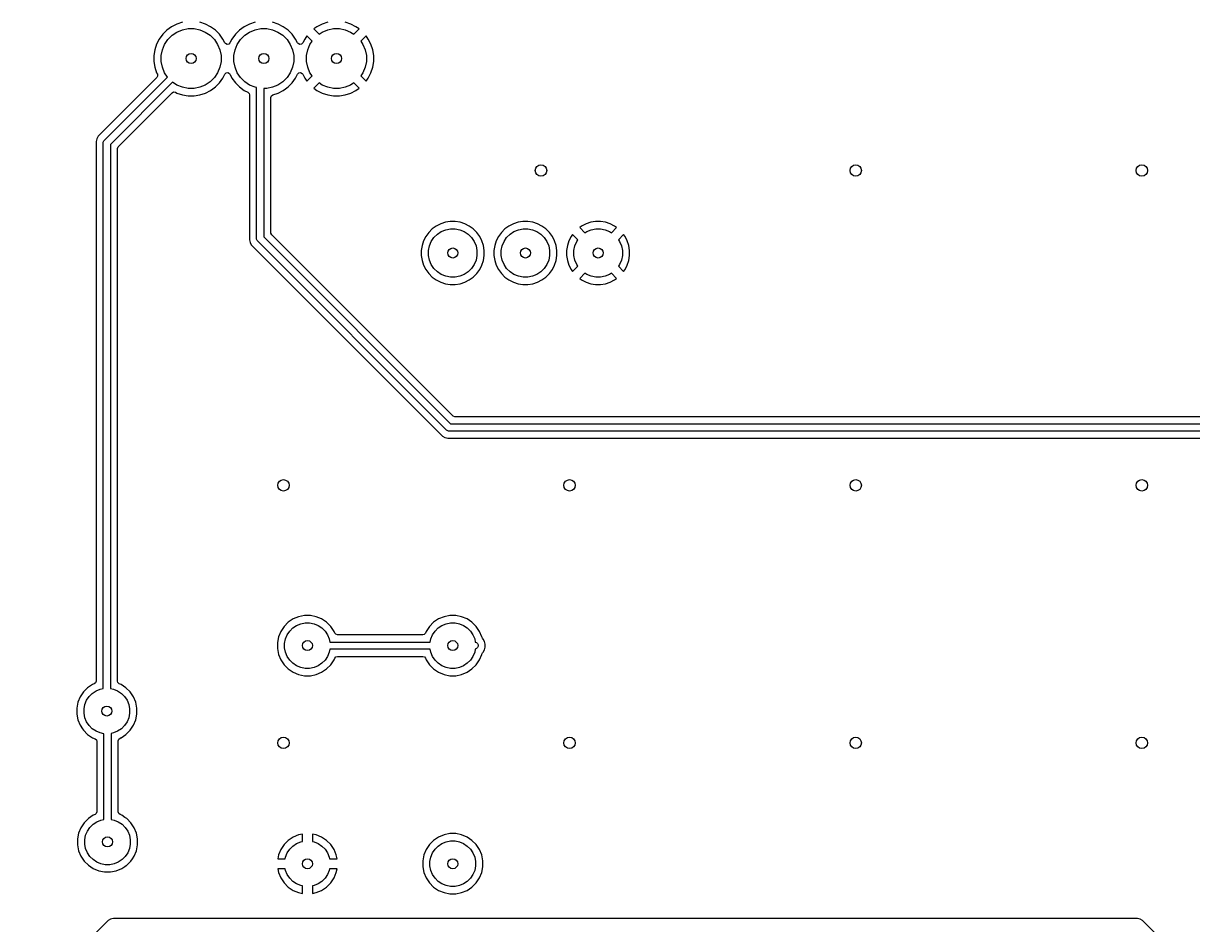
# Model space of a CAD drawing. Extents: x 0 to 130, y -140 to 0.
# Drawn here: x 58.41 to 99.27, y -76.35 to -44.86 of the extents above; entities that cross this region are included whole.
import ezdxf

# ---------------------------------------------------------------- set-up
doc = ezdxf.new("R2010")
doc.units = 0
doc.layers.add('BLACK', color=7, linetype='CONTINUOUS')

msp = doc.modelspace()

# ---------------------------------------------------------------- linework, layer by layer
at = {"layer": 'BLACK', "linetype": 'CONTINUOUS'}
for p, q in [((63.77478, -44.88478), (63.59239, -44.977712)), ((63.96947, -44.821521), (63.77478, -44.88478)), ((64.773219, -44.88478), (64.578529, -44.821521)), ((64.955609, -44.977712), (64.773219, -44.88478)), ((66.31478, -44.88478), (66.13239, -44.977712)), ((66.50947, -44.821521), (66.31478, -44.88478)), ((67.313219, -44.88478), (67.118529, -44.821521)), ((67.495609, -44.977712), (67.313219, -44.88478)), ((68.854972, -44.885243), (68.672652, -44.978139)), ((69.049587, -44.822008), (68.854972, -44.885243)), ((69.853027, -44.885243), (69.658412, -44.822008)), ((70.035346, -44.978138), (69.853027, -44.885243)), ((63.282029, -45.242786), (63.161714, -45.408386)), ((63.426786, -45.098029), (63.282029, -45.242786)), ((63.592386, -44.977714), (63.426786, -45.098029)), ((63.462339, -45.423887), (63.607887, -45.278339)), ((63.59239, -44.977712), (63.592386, -44.977714)), ((63.607887, -45.278339), (63.779033, -45.163983)), ((63.779033, -45.163983), (63.969201, -45.085213)), ((63.969201, -45.085213), (64.171082, -45.045056)), ((64.171082, -45.045056), (64.376918, -45.045056)), ((64.376918, -45.045056), (64.578799, -45.085213)), ((64.578799, -45.085213), (64.768967, -45.163983)), ((64.768967, -45.163983), (64.940113, -45.278339)), ((64.940113, -45.278339), (65.085661, -45.423887)), ((64.955613, -44.977714), (64.955609, -44.977712)), ((65.121213, -45.098029), (64.955613, -44.977714)), ((65.121215, -45.098031), (65.121213, -45.098029)), ((65.121219, -45.098034), (65.121215, -45.098031)), ((65.265966, -45.242781), (65.121219, -45.098034)), ((65.265968, -45.242784), (65.265966, -45.242781)), ((65.26597, -45.242786), (65.265968, -45.242784)), ((65.386285, -45.408386), (65.26597, -45.242786)), ((65.822029, -45.242786), (65.701714, -45.408386)), ((65.966786, -45.098029), (65.822029, -45.242786)), ((66.132386, -44.977714), (65.966786, -45.098029)), ((66.002339, -45.423887), (66.147887, -45.278339)), ((66.13239, -44.977712), (66.132386, -44.977714)), ((66.147887, -45.278339), (66.319033, -45.163983)), ((66.319033, -45.163983), (66.509201, -45.085213)), ((66.509201, -45.085213), (66.711082, -45.045056)), ((66.711082, -45.045056), (66.916918, -45.045056)), ((66.916918, -45.045056), (67.118799, -45.085213)), ((67.118799, -45.085213), (67.308967, -45.163983)), ((67.308967, -45.163983), (67.480113, -45.278339)), ((67.480113, -45.278339), (67.625661, -45.423887)), ((67.495613, -44.977714), (67.495609, -44.977712)), ((67.661213, -45.098029), (67.495613, -44.977714)), ((67.661215, -45.098031), (67.661213, -45.098029)), ((67.661219, -45.098034), (67.661215, -45.098031)), ((67.805966, -45.242781), (67.661219, -45.098034)), ((67.805968, -45.242784), (67.805966, -45.242781)), ((67.80597, -45.242786), (67.805968, -45.242784)), ((67.926285, -45.408386), (67.80597, -45.242786)), ((68.319156, -45.302645), (68.242139, -45.408652)), ((68.501507, -45.484996), (68.319156, -45.302645)), ((68.672652, -44.978139), (68.566645, -45.055156)), ((68.566645, -45.055156), (68.748996, -45.237507)), ((68.748996, -45.237507), (68.859033, -45.163983)), ((68.859033, -45.163983), (69.049201, -45.085213)), ((69.049201, -45.085213), (69.251082, -45.045056)), ((69.251082, -45.045056), (69.456918, -45.045056)), ((69.456918, -45.045056), (69.658799, -45.085213)), ((69.658799, -45.085213), (69.848967, -45.163983)), ((69.848967, -45.163983), (69.959002, -45.237506)), ((69.959002, -45.237506), (70.141352, -45.055157)), ((70.141352, -45.055157), (70.035346, -44.978138)), ((70.388841, -45.302645), (70.206491, -45.484994)), ((70.465861, -45.408653), (70.388841, -45.302645)), ((63.06878, -45.59078), (63.005521, -45.78547)), ((63.161712, -45.40839), (63.06878, -45.59078)), ((63.161714, -45.408386), (63.161712, -45.40839)), ((63.269213, -45.785201), (63.347983, -45.595033)), ((63.347983, -45.595033), (63.462339, -45.423887)), ((65.085661, -45.423887), (65.200017, -45.595033)), ((65.200017, -45.595033), (65.278787, -45.785201)), ((65.386287, -45.40839), (65.386285, -45.408386)), ((65.45579, -45.544797), (65.386287, -45.40839)), ((65.473996, -45.569856), (65.45579, -45.544797)), ((65.528513, -45.597633), (65.473996, -45.569856)), ((65.588945, -45.588062), (65.528513, -45.597633)), ((65.63221, -45.544797), (65.588945, -45.588062)), ((65.701712, -45.40839), (65.63221, -45.544797)), ((65.701714, -45.408386), (65.701712, -45.40839)), ((65.809213, -45.785201), (65.887983, -45.595033)), ((65.887983, -45.595033), (66.002339, -45.423887)), ((67.625661, -45.423887), (67.740017, -45.595033)), ((67.740017, -45.595033), (67.818787, -45.785201)), ((67.926287, -45.40839), (67.926285, -45.408386)), ((67.99607, -45.545347), (67.926287, -45.40839)), ((68.014276, -45.570406), (67.99607, -45.545347)), ((68.068793, -45.598183), (68.014276, -45.570406)), ((68.129225, -45.588612), (68.068793, -45.598183)), ((68.17249, -45.545347), (68.129225, -45.588612)), ((68.242139, -45.408652), (68.17249, -45.545347)), ((68.349213, -45.785201), (68.427983, -45.595033)), ((68.427983, -45.595033), (68.501507, -45.484996)), ((70.206491, -45.484994), (70.280017, -45.595033)), ((70.280017, -45.595033), (70.358787, -45.785201)), ((70.558756, -45.590972), (70.465861, -45.408653)), ((70.621991, -45.785587), (70.558756, -45.590972)), ((63.005521, -45.78547), (62.9735, -45.987644)), ((62.9735, -45.987644), (62.9735, -46.192355)), ((63.229056, -45.987082), (63.269213, -45.785201)), ((63.229056, -46.192918), (63.229056, -45.987082)), ((65.278787, -45.785201), (65.318944, -45.987082)), ((65.318944, -45.987082), (65.318944, -46.192918)), ((65.769056, -45.987082), (65.809213, -45.785201)), ((65.769056, -46.192918), (65.769056, -45.987082)), ((67.818787, -45.785201), (67.858944, -45.987082)), ((67.858944, -45.987082), (67.858944, -46.192918)), ((68.309056, -45.987082), (68.349213, -45.785201)), ((68.309056, -46.192918), (68.309056, -45.987082)), ((70.358787, -45.785201), (70.398944, -45.987082)), ((70.398944, -45.987082), (70.398944, -46.192918)), ((70.654, -45.987684), (70.621991, -45.785587)), ((70.654, -46.192315), (70.654, -45.987684)), ((62.9735, -46.192355), (63.005521, -46.394529)), ((63.005521, -46.394529), (63.06878, -46.589219)), ((63.269213, -46.394799), (63.229056, -46.192918)), ((63.347983, -46.584967), (63.269213, -46.394799)), ((65.278787, -46.394799), (65.200017, -46.584967)), ((65.318944, -46.192918), (65.278787, -46.394799)), ((65.809213, -46.394799), (65.769056, -46.192918)), ((65.887983, -46.584967), (65.809213, -46.394799)), ((67.818787, -46.394799), (67.740017, -46.584967)), ((67.858944, -46.192918), (67.818787, -46.394799)), ((68.039335, -46.591388), (68.099767, -46.581816)), ((68.099767, -46.581816), (68.154283, -46.609593)), ((68.349213, -46.394799), (68.309056, -46.192918)), ((68.427983, -46.584967), (68.349213, -46.394799)), ((70.358787, -46.394799), (70.280017, -46.584967)), ((70.398944, -46.192918), (70.358787, -46.394799)), ((70.558756, -46.589027), (70.621991, -46.394412)), ((70.621991, -46.394412), (70.654, -46.192315)), ((63.076976, -46.755985), (61.097038, -48.735925)), ((61.239212, -48.948012), (63.44983, -46.737393)), ((63.626606, -46.914169), (61.4526, -49.088176)), ((63.06878, -46.589219), (63.095182, -46.641036)), ((63.104753, -46.701468), (63.076976, -46.755985)), ((63.095182, -46.641036), (63.104753, -46.701468)), ((63.44983, -46.737393), (63.347983, -46.584967)), ((63.779033, -47.016017), (63.626606, -46.914169)), ((64.940113, -46.901661), (64.768967, -47.016017)), ((65.085661, -46.756113), (64.940113, -46.901661)), ((65.200017, -46.584967), (65.085661, -46.756113)), ((65.121219, -47.081966), (65.265966, -46.937219)), ((65.265966, -46.937219), (65.386287, -46.77161)), ((65.386287, -46.77161), (65.45579, -46.635201)), ((65.45579, -46.635201), (65.499055, -46.591937)), ((65.499055, -46.591937), (65.559487, -46.582366)), ((65.559487, -46.582366), (65.614003, -46.610143)), ((65.614003, -46.610143), (65.632208, -46.635199)), ((65.632208, -46.635199), (65.640266, -46.651013)), ((65.640266, -46.651013), (65.701712, -46.771609)), ((65.701712, -46.771609), (65.701714, -46.771613)), ((65.701714, -46.771613), (65.822029, -46.937213)), ((65.822029, -46.937213), (65.822031, -46.937215)), ((65.822031, -46.937215), (65.822034, -46.937219)), ((65.822034, -46.937219), (65.966781, -47.081966)), ((66.002339, -46.756113), (65.887983, -46.584967)), ((66.147887, -46.901661), (66.002339, -46.756113)), ((66.319033, -47.016017), (66.147887, -46.901661)), ((67.480113, -46.901661), (67.308967, -47.016017)), ((67.625661, -46.756113), (67.480113, -46.901661)), ((67.740017, -46.584967), (67.625661, -46.756113)), ((67.661219, -47.081966), (67.805966, -46.937219)), ((67.805966, -46.937219), (67.926287, -46.77161)), ((67.926287, -46.77161), (67.996071, -46.63465)), ((67.996071, -46.63465), (68.039335, -46.591388)), ((68.154283, -46.609593), (68.17249, -46.634652)), ((68.17249, -46.634652), (68.242138, -46.771346)), ((68.242138, -46.771346), (68.319157, -46.877352)), ((68.319157, -46.877352), (68.501506, -46.695002)), ((68.501506, -46.695002), (68.427983, -46.584967)), ((68.748994, -46.942491), (68.566645, -47.124841)), ((68.859033, -47.016017), (68.748994, -46.942491)), ((69.959004, -46.942492), (69.848967, -47.016017)), ((70.141353, -47.124841), (69.959004, -46.942492)), ((70.280017, -46.584967), (70.206492, -46.695004)), ((70.206492, -46.695004), (70.388841, -46.877353)), ((70.388841, -46.877353), (70.388842, -46.877353)), ((70.388842, -46.877353), (70.465856, -46.771354)), ((70.465856, -46.771354), (70.46586, -46.771348)), ((70.46586, -46.771348), (70.558756, -46.589027)), ((61.73209, -49.162946), (63.608015, -47.28702)), ((63.608015, -47.28702), (63.66253, -47.259245)), ((63.66253, -47.259245), (63.722959, -47.268815)), ((63.722959, -47.268815), (63.774781, -47.29522)), ((63.774781, -47.29522), (63.969466, -47.358477)), ((63.969201, -47.094787), (63.779033, -47.016017)), ((64.171082, -47.134944), (63.969201, -47.094787)), ((63.969466, -47.358477), (63.969467, -47.358477)), ((63.969467, -47.358477), (63.96947, -47.358478)), ((63.96947, -47.358478), (64.171645, -47.3905)), ((64.376918, -47.134944), (64.171082, -47.134944)), ((64.171645, -47.3905), (64.171648, -47.3905)), ((64.171648, -47.3905), (64.376355, -47.3905)), ((64.376355, -47.3905), (64.578529, -47.358478)), ((64.578799, -47.094787), (64.376918, -47.134944)), ((64.578529, -47.358478), (64.57853, -47.358477)), ((64.57853, -47.358477), (64.578534, -47.358477)), ((64.578534, -47.358477), (64.773219, -47.29522)), ((64.768967, -47.016017), (64.578799, -47.094787)), ((64.773219, -47.29522), (64.95561, -47.202287)), ((64.95561, -47.202287), (64.956197, -47.201861)), ((64.956197, -47.201861), (65.031764, -47.146958)), ((65.031764, -47.146958), (65.121219, -47.081966)), ((65.966781, -47.081966), (65.966784, -47.081968)), ((65.966784, -47.081968), (65.966786, -47.08197)), ((65.966786, -47.08197), (66.132386, -47.202285)), ((66.132386, -47.202285), (66.13239, -47.202287)), ((66.13239, -47.202287), (66.257446, -47.266006)), ((66.257446, -47.266006), (66.300709, -47.30927)), ((66.300709, -47.30927), (66.3115, -47.354215)), ((66.3115, -47.354215), (66.3115, -52.425435)), ((66.509201, -47.094787), (66.319033, -47.016017)), ((66.562, -47.105289), (66.509201, -47.094787)), ((66.562, -52.376), (66.562, -47.105289)), ((66.916918, -47.134944), (66.812, -47.134944)), ((66.812, -47.134944), (66.812, -52.324223)), ((67.118799, -47.094787), (66.916918, -47.134944)), ((67.0625, -47.448611), (67.081407, -47.39042)), ((67.081407, -47.39042), (67.130905, -47.354457)), ((67.308967, -47.016017), (67.118799, -47.094787)), ((67.130905, -47.354457), (67.313219, -47.29522)), ((67.313219, -47.29522), (67.49561, -47.202287)), ((67.49561, -47.202287), (67.496197, -47.201861)), ((67.496197, -47.201861), (67.571764, -47.146958)), ((67.571764, -47.146958), (67.661219, -47.081966)), ((68.566645, -47.124841), (68.672653, -47.201861)), ((68.672653, -47.201861), (68.854972, -47.294756)), ((68.854972, -47.294756), (69.049587, -47.357991)), ((69.049201, -47.094787), (68.859033, -47.016017)), ((69.251082, -47.134944), (69.049201, -47.094787)), ((69.049587, -47.357991), (69.251685, -47.39)), ((69.456918, -47.134944), (69.251082, -47.134944)), ((69.251685, -47.39), (69.456315, -47.39)), ((69.456315, -47.39), (69.658412, -47.357991)), ((69.658799, -47.094787), (69.456918, -47.134944)), ((69.658412, -47.357991), (69.853027, -47.294756)), ((69.848967, -47.016017), (69.658799, -47.094787)), ((69.853027, -47.294756), (70.035348, -47.20186)), ((70.035348, -47.20186), (70.035354, -47.201856)), ((70.035354, -47.201856), (70.141353, -47.124842)), ((70.141353, -47.124842), (70.141353, -47.124841)), ((67.0625, -52.179455), (67.0625, -47.448611)), ((60.977691, -48.891457), (60.9521, -48.986966)), ((60.9521, -48.986966), (60.9521, -67.838334)), ((61.027124, -48.805838), (60.977691, -48.891457)), ((61.097037, -48.735924), (61.027124, -48.805838)), ((61.097038, -48.735925), (61.097037, -48.735924)), ((61.2026, -49.0364), (61.205002, -49.012014)), ((61.205002, -49.012014), (61.223666, -48.966954)), ((61.223666, -48.966954), (61.223671, -48.966948)), ((61.223671, -48.966948), (61.239212, -48.948012)), ((61.2026, -68.099118), (61.2026, -49.0364)), ((61.4526, -49.088176), (61.4526, -68.099118)), ((61.7031, -49.232944), (61.722007, -49.174753)), ((61.7031, -66.496532), (61.7031, -49.232944)), ((61.722007, -49.174753), (61.73209, -49.162946)), ((72.995558, -51.864125), (72.841214, -51.942766)), ((72.995561, -51.864123), (72.995558, -51.864125)), ((73.160293, -51.810598), (72.995561, -51.864123)), ((73.160297, -51.810597), (73.160293, -51.810598)), ((73.331386, -51.7835), (73.160297, -51.810597)), ((73.331389, -51.7835), (73.331386, -51.7835)), ((73.504611, -51.7835), (73.331389, -51.7835)), ((73.504614, -51.7835), (73.504611, -51.7835)), ((73.675702, -51.810597), (73.504614, -51.7835)), ((73.675706, -51.810598), (73.675702, -51.810597)), ((73.840438, -51.864123), (73.675706, -51.810598)), ((73.840441, -51.864125), (73.840438, -51.864123)), ((73.994785, -51.942766), (73.840441, -51.864125)), ((75.535558, -51.864125), (75.381214, -51.942766)), ((75.535561, -51.864123), (75.535558, -51.864125)), ((75.700293, -51.810598), (75.535561, -51.864123)), ((75.700297, -51.810597), (75.700293, -51.810598)), ((75.871386, -51.7835), (75.700297, -51.810597)), ((75.871389, -51.7835), (75.871386, -51.7835)), ((76.044611, -51.7835), (75.871389, -51.7835)), ((76.044614, -51.7835), (76.044611, -51.7835)), ((76.215702, -51.810597), (76.044614, -51.7835)), ((76.215706, -51.810598), (76.215702, -51.810597)), ((76.380438, -51.864123), (76.215706, -51.810598)), ((76.380441, -51.864125), (76.380438, -51.864123)), ((76.534785, -51.942766), (76.380441, -51.864125)), ((78.075751, -51.864588), (77.921473, -51.943196)), ((78.24042, -51.811084), (78.075751, -51.864588)), ((78.411425, -51.784), (78.24042, -51.811084)), ((78.584575, -51.784), (78.411425, -51.784)), ((78.755579, -51.811084), (78.584575, -51.784)), ((78.920248, -51.864588), (78.755579, -51.811084)), ((79.074523, -51.943195), (78.920248, -51.864588)), ((67.063719, -52.194942), (67.0625, -52.179455)), ((67.091496, -52.249459), (67.063719, -52.194942)), ((67.639422, -52.797385), (67.091496, -52.249459)), ((72.578585, -52.167073), (72.476766, -52.307214)), ((72.701073, -52.044585), (72.578585, -52.167073)), ((72.841214, -51.942766), (72.701073, -52.044585)), ((72.760941, -52.344766), (72.878766, -52.226941)), ((72.878766, -52.226941), (73.017313, -52.134367)), ((73.017313, -52.134367), (73.171258, -52.070601)), ((73.171258, -52.070601), (73.334685, -52.038093)), ((73.334685, -52.038093), (73.501315, -52.038093)), ((73.501315, -52.038093), (73.664742, -52.070601)), ((73.664742, -52.070601), (73.818687, -52.134367)), ((73.818687, -52.134367), (73.957234, -52.226941)), ((73.957234, -52.226941), (74.075059, -52.344766)), ((73.994787, -51.942767), (73.994785, -51.942766)), ((73.994788, -51.942768), (73.994787, -51.942767)), ((74.134928, -52.044586), (73.994788, -51.942768)), ((74.257414, -52.167072), (74.134928, -52.044586)), ((74.359232, -52.307212), (74.257414, -52.167072)), ((75.118585, -52.167073), (75.016766, -52.307214)), ((75.241073, -52.044585), (75.118585, -52.167073)), ((75.381214, -51.942766), (75.241073, -52.044585)), ((75.300941, -52.344766), (75.418766, -52.226941)), ((75.418766, -52.226941), (75.557313, -52.134367)), ((75.557313, -52.134367), (75.711258, -52.070601)), ((75.711258, -52.070601), (75.874685, -52.038093)), ((75.874685, -52.038093), (76.041315, -52.038093)), ((76.041315, -52.038093), (76.204742, -52.070601)), ((76.204742, -52.070601), (76.358687, -52.134367)), ((76.358687, -52.134367), (76.497234, -52.226941)), ((76.497234, -52.226941), (76.615059, -52.344766)), ((76.534787, -51.942767), (76.534785, -51.942766)), ((76.534788, -51.942768), (76.534787, -51.942767)), ((76.674928, -52.044586), (76.534788, -51.942768)), ((76.797414, -52.167072), (76.674928, -52.044586)), ((76.899232, -52.307212), (76.797414, -52.167072)), ((77.60634, -52.239829), (77.557196, -52.307473)), ((77.789005, -52.422493), (77.60634, -52.239829)), ((77.921473, -51.943196), (77.853829, -51.992341)), ((77.853829, -51.992341), (78.036493, -52.175005)), ((78.036493, -52.175005), (78.097313, -52.134367)), ((78.097313, -52.134367), (78.251258, -52.070601)), ((78.251258, -52.070601), (78.414685, -52.038093)), ((78.414685, -52.038093), (78.581315, -52.038093)), ((78.581315, -52.038093), (78.744742, -52.070601)), ((78.744742, -52.070601), (78.898687, -52.134367)), ((78.898687, -52.134367), (78.959505, -52.175004)), ((78.959505, -52.175004), (79.142169, -51.992341)), ((79.142169, -51.992341), (79.074523, -51.943195)), ((79.389657, -52.239829), (79.206993, -52.422491)), ((79.438801, -52.307471), (79.389657, -52.239829)), ((66.3115, -52.425435), (66.33709, -52.520938)), ((66.33709, -52.520938), (66.337092, -52.520941)), ((66.337092, -52.520941), (66.337093, -52.520944)), ((66.337093, -52.520944), (66.341456, -52.528501)), ((66.341456, -52.528501), (66.341459, -52.528506)), ((66.341459, -52.528506), (66.386522, -52.606558)), ((66.386522, -52.606558), (66.386523, -52.606559)), ((66.386523, -52.606559), (66.386524, -52.60656)), ((66.386524, -52.60656), (66.386526, -52.606563)), ((66.386526, -52.606563), (72.990525, -59.210562)), ((66.564402, -52.400386), (66.562, -52.376)), ((66.583066, -52.445446), (66.564402, -52.400386)), ((66.583071, -52.445451), (66.583066, -52.445446)), ((66.598612, -52.464388), (66.583071, -52.445451)), ((73.202611, -59.068388), (66.598612, -52.464388)), ((66.812, -52.324223), (73.342777, -58.855)), ((72.344597, -52.626297), (72.3175, -52.797385)), ((72.344598, -52.626293), (72.344597, -52.626297)), ((72.398123, -52.461561), (72.344598, -52.626293)), ((72.398125, -52.461558), (72.398123, -52.461561)), ((72.476766, -52.307214), (72.398125, -52.461558)), ((72.572093, -52.800685), (72.604601, -52.637258)), ((72.604601, -52.637258), (72.668367, -52.483313)), ((72.668367, -52.483313), (72.760941, -52.344766)), ((74.075059, -52.344766), (74.167633, -52.483313)), ((74.167633, -52.483313), (74.231399, -52.637258)), ((74.231399, -52.637258), (74.263907, -52.800685)), ((74.437873, -52.461555), (74.359232, -52.307212)), ((74.437873, -52.461557), (74.437873, -52.461555)), ((74.437874, -52.461558), (74.437873, -52.461557)), ((74.437876, -52.461561), (74.437874, -52.461558)), ((74.491401, -52.626293), (74.437876, -52.461561)), ((74.491402, -52.626297), (74.491401, -52.626293)), ((74.5185, -52.797385), (74.491402, -52.626297)), ((74.884597, -52.626297), (74.8575, -52.797385)), ((74.884598, -52.626293), (74.884597, -52.626297)), ((74.938123, -52.461561), (74.884598, -52.626293)), ((74.938125, -52.461558), (74.938123, -52.461561)), ((75.016766, -52.307214), (74.938125, -52.461558)), ((75.112093, -52.800685), (75.144601, -52.637258)), ((75.144601, -52.637258), (75.208367, -52.483313)), ((75.208367, -52.483313), (75.300941, -52.344766)), ((76.615059, -52.344766), (76.707633, -52.483313)), ((76.707633, -52.483313), (76.771399, -52.637258)), ((76.771399, -52.637258), (76.803907, -52.800685)), ((76.977873, -52.461555), (76.899232, -52.307212)), ((76.977873, -52.461557), (76.977873, -52.461555)), ((76.977874, -52.461558), (76.977873, -52.461557)), ((76.977876, -52.461561), (76.977874, -52.461558)), ((77.031401, -52.626293), (76.977876, -52.461561)), ((77.031402, -52.626297), (77.031401, -52.626293)), ((77.0585, -52.797385), (77.031402, -52.626297)), ((77.425084, -52.62642), (77.398, -52.797424)), ((77.478588, -52.461751), (77.425084, -52.62642)), ((77.557196, -52.307473), (77.478588, -52.461751)), ((77.652093, -52.800685), (77.684601, -52.637258)), ((77.684601, -52.637258), (77.748367, -52.483313)), ((77.748367, -52.483313), (77.789005, -52.422493)), ((79.206993, -52.422491), (79.247633, -52.483313)), ((79.247633, -52.483313), (79.311399, -52.637258)), ((79.311399, -52.637258), (79.343907, -52.800685)), ((79.438804, -52.307475), (79.438801, -52.307471)), ((79.517411, -52.461751), (79.438804, -52.307475)), ((79.570915, -52.62642), (79.517411, -52.461751)), ((79.598, -52.797424), (79.570915, -52.62642)), ((73.417541, -58.575504), (67.639422, -52.797385)), ((72.3175, -52.797385), (72.3175, -52.970614)), ((72.3175, -52.970614), (72.344597, -53.141702)), ((72.572093, -52.967315), (72.572093, -52.800685)), ((72.604601, -53.130742), (72.572093, -52.967315)), ((74.263907, -52.967315), (74.231399, -53.130742)), ((74.263907, -52.800685), (74.263907, -52.967315)), ((74.491402, -53.141702), (74.5185, -52.970614)), ((74.5185, -52.970614), (74.5185, -52.797385)), ((74.8575, -52.797385), (74.8575, -52.970614)), ((74.8575, -52.970614), (74.884597, -53.141702)), ((75.112093, -52.967315), (75.112093, -52.800685)), ((75.144601, -53.130742), (75.112093, -52.967315)), ((76.803907, -52.967315), (76.771399, -53.130742)), ((76.803907, -52.800685), (76.803907, -52.967315)), ((77.031402, -53.141702), (77.0585, -52.970614)), ((77.0585, -52.797424), (77.0585, -52.797385)), ((77.0585, -52.970614), (77.0585, -52.797424)), ((77.398, -52.797424), (77.398, -52.970575)), ((77.398, -52.970575), (77.425084, -53.141579)), ((77.652093, -52.967315), (77.652093, -52.800685)), ((77.684601, -53.130742), (77.652093, -52.967315)), ((79.343907, -52.967315), (79.311399, -53.130742)), ((79.343907, -52.800685), (79.343907, -52.967315)), ((79.570915, -53.141579), (79.598, -52.970575)), ((79.598, -52.970575), (79.598, -52.797424)), ((72.344597, -53.141702), (72.344598, -53.141706)), ((72.344598, -53.141706), (72.398123, -53.306438)), ((72.398123, -53.306438), (72.398125, -53.306441)), ((72.398125, -53.306441), (72.398126, -53.306444)), ((72.398126, -53.306444), (72.398127, -53.306445)), ((72.398127, -53.306445), (72.476768, -53.460788)), ((72.476768, -53.460788), (72.578586, -53.600928)), ((72.668367, -53.284687), (72.604601, -53.130742)), ((72.760941, -53.423234), (72.668367, -53.284687)), ((72.878766, -53.541059), (72.760941, -53.423234)), ((74.075059, -53.423234), (73.957234, -53.541059)), ((74.167633, -53.284687), (74.075059, -53.423234)), ((74.231399, -53.130742), (74.167633, -53.284687)), ((74.257414, -53.600928), (74.359232, -53.460788)), ((74.359232, -53.460788), (74.437873, -53.306445)), ((74.437873, -53.306445), (74.437874, -53.30644)), ((74.437874, -53.30644), (74.437876, -53.306438)), ((74.437876, -53.306438), (74.491401, -53.141706)), ((74.491401, -53.141706), (74.491402, -53.141702)), ((74.884597, -53.141702), (74.884598, -53.141706)), ((74.884598, -53.141706), (74.938123, -53.306438)), ((74.938123, -53.306438), (74.938125, -53.306441)), ((74.938125, -53.306441), (74.938126, -53.306444)), ((74.938126, -53.306444), (74.938127, -53.306445)), ((74.938127, -53.306445), (75.016768, -53.460788)), ((75.016768, -53.460788), (75.118586, -53.600928)), ((75.208367, -53.284687), (75.144601, -53.130742)), ((75.300941, -53.423234), (75.208367, -53.284687)), ((75.418766, -53.541059), (75.300941, -53.423234)), ((76.615059, -53.423234), (76.497234, -53.541059)), ((76.707633, -53.284687), (76.615059, -53.423234)), ((76.771399, -53.130742), (76.707633, -53.284687)), ((76.797414, -53.600928), (76.899232, -53.460788)), ((76.899232, -53.460788), (76.977873, -53.306445)), ((76.977873, -53.306445), (76.977874, -53.30644)), ((76.977874, -53.30644), (76.977876, -53.306438)), ((76.977876, -53.306438), (77.031401, -53.141706)), ((77.031401, -53.141706), (77.031402, -53.141702)), ((77.425084, -53.141579), (77.478588, -53.306248)), ((77.478588, -53.306248), (77.557195, -53.460523)), ((77.557195, -53.460523), (77.606341, -53.528169)), ((77.606341, -53.528169), (77.789004, -53.345505)), ((77.748367, -53.284687), (77.684601, -53.130742)), ((77.789004, -53.345505), (77.748367, -53.284687)), ((79.247633, -53.284687), (79.206994, -53.345506)), ((79.206994, -53.345506), (79.389657, -53.528169)), ((79.311399, -53.130742), (79.247633, -53.284687)), ((79.389657, -53.528169), (79.438805, -53.460522)), ((79.438805, -53.460522), (79.517411, -53.306248)), ((79.517411, -53.306248), (79.570915, -53.141579)), ((72.578586, -53.600928), (72.701072, -53.723414)), ((72.701072, -53.723414), (72.841212, -53.825232)), ((72.841212, -53.825232), (72.995555, -53.903873)), ((73.017313, -53.633633), (72.878766, -53.541059)), ((72.995555, -53.903873), (72.995557, -53.903873)), ((72.995557, -53.903873), (72.995558, -53.903874)), ((72.995558, -53.903874), (72.995561, -53.903876)), ((72.995561, -53.903876), (73.160293, -53.957401)), ((73.171258, -53.697399), (73.017313, -53.633633)), ((73.334685, -53.729907), (73.171258, -53.697399)), ((73.501315, -53.729907), (73.334685, -53.729907)), ((73.664742, -53.697399), (73.501315, -53.729907)), ((73.818687, -53.633633), (73.664742, -53.697399)), ((73.675706, -53.957401), (73.840438, -53.903876)), ((73.957234, -53.541059), (73.818687, -53.633633)), ((73.840438, -53.903876), (73.84044, -53.903874)), ((73.84044, -53.903874), (73.840445, -53.903873)), ((73.840445, -53.903873), (73.994788, -53.825232)), ((73.994788, -53.825232), (74.134928, -53.723414)), ((74.134928, -53.723414), (74.257414, -53.600928)), ((75.118586, -53.600928), (75.241072, -53.723414)), ((75.241072, -53.723414), (75.381212, -53.825232)), ((75.381212, -53.825232), (75.535555, -53.903873)), ((75.557313, -53.633633), (75.418766, -53.541059)), ((75.535555, -53.903873), (75.535557, -53.903873)), ((75.535557, -53.903873), (75.535558, -53.903874)), ((75.535558, -53.903874), (75.535561, -53.903876)), ((75.535561, -53.903876), (75.700293, -53.957401)), ((75.711258, -53.697399), (75.557313, -53.633633)), ((75.874685, -53.729907), (75.711258, -53.697399)), ((76.041315, -53.729907), (75.874685, -53.729907)), ((76.204742, -53.697399), (76.041315, -53.729907)), ((76.358687, -53.633633), (76.204742, -53.697399)), ((76.215706, -53.957401), (76.380438, -53.903876)), ((76.497234, -53.541059), (76.358687, -53.633633)), ((76.380438, -53.903876), (76.38044, -53.903874)), ((76.38044, -53.903874), (76.380445, -53.903873)), ((76.380445, -53.903873), (76.534788, -53.825232)), ((76.534788, -53.825232), (76.674928, -53.723414)), ((76.674928, -53.723414), (76.797414, -53.600928)), ((78.036491, -53.592993), (77.853829, -53.775657)), ((77.853829, -53.775657), (77.921471, -53.824801)), ((77.921471, -53.824801), (77.921475, -53.824804)), ((77.921475, -53.824804), (78.075751, -53.903411)), ((78.097313, -53.633633), (78.036491, -53.592993)), ((78.075751, -53.903411), (78.24042, -53.956915)), ((78.251258, -53.697399), (78.097313, -53.633633)), ((78.414685, -53.729907), (78.251258, -53.697399)), ((78.581315, -53.729907), (78.414685, -53.729907)), ((78.744742, -53.697399), (78.581315, -53.729907)), ((78.898687, -53.633633), (78.744742, -53.697399)), ((78.755579, -53.956915), (78.920248, -53.903411)), ((78.959506, -53.592994), (78.898687, -53.633633)), ((78.920248, -53.903411), (79.074522, -53.824805)), ((79.142169, -53.775657), (78.959506, -53.592994)), ((79.074522, -53.824805), (79.142169, -53.775657)), ((73.160293, -53.957401), (73.160297, -53.957402)), ((73.160297, -53.957402), (73.331386, -53.9845)), ((73.331386, -53.9845), (73.331389, -53.9845)), ((73.331389, -53.9845), (73.504614, -53.9845)), ((73.504614, -53.9845), (73.675702, -53.957402)), ((73.675702, -53.957402), (73.675706, -53.957401)), ((75.700293, -53.957401), (75.700297, -53.957402)), ((75.700297, -53.957402), (75.871386, -53.9845)), ((75.871386, -53.9845), (75.871389, -53.9845)), ((75.871389, -53.9845), (76.044614, -53.9845)), ((76.044614, -53.9845), (76.215702, -53.957402)), ((76.215702, -53.957402), (76.215706, -53.957401)), ((78.24042, -53.956915), (78.411425, -53.984)), ((78.411425, -53.984), (78.584575, -53.984)), ((78.584575, -53.984), (78.755579, -53.956915)), ((73.429354, -58.585593), (73.417541, -58.575504)), ((73.487545, -58.6045), (73.429354, -58.585593)), ((105.090435, -58.6045), (73.487545, -58.6045)), ((72.990525, -59.210562), (72.990524, -59.210562)), ((72.990524, -59.210562), (73.060438, -59.280475)), ((73.221553, -59.083933), (73.202611, -59.068388)), ((73.221554, -59.083934), (73.221553, -59.083933)), ((73.247949, -59.094866), (73.221554, -59.083934)), ((73.266613, -59.102598), (73.247949, -59.094866)), ((73.266614, -59.102598), (73.266613, -59.102598)), ((73.291, -59.105), (73.266614, -59.102598)), ((104.989224, -59.105), (73.291, -59.105)), ((73.342777, -58.855), (105.041, -58.855)), ((73.060438, -59.280475), (73.146058, -59.329908)), ((73.146058, -59.329908), (73.146062, -59.32991)), ((73.146062, -59.32991), (73.193812, -59.342705)), ((73.193812, -59.342705), (73.193813, -59.342705)), ((73.193813, -59.342705), (73.241564, -59.3555)), ((73.241564, -59.3555), (73.241565, -59.3555)), ((73.241565, -59.3555), (104.844455, -59.3555)), ((67.668348, -65.78402), (67.52202, -65.930348)), ((67.840402, -65.669058), (67.668348, -65.78402)), ((68.031581, -65.589869), (67.840402, -65.669058)), ((68.234532, -65.5495), (68.031581, -65.589869)), ((68.234535, -65.5495), (68.234532, -65.5495)), ((68.441465, -65.5495), (68.234535, -65.5495)), ((68.441467, -65.5495), (68.441465, -65.5495)), ((68.644418, -65.589869), (68.441467, -65.5495)), ((68.835597, -65.669058), (68.644418, -65.589869)), ((69.007651, -65.78402), (68.835597, -65.669058)), ((69.007655, -65.784023), (69.007651, -65.78402)), ((69.153977, -65.930345), (69.007655, -65.784023)), ((72.748348, -65.78402), (72.60202, -65.930348)), ((72.920402, -65.669058), (72.748348, -65.78402)), ((73.111581, -65.589869), (72.920402, -65.669058)), ((73.314532, -65.5495), (73.111581, -65.589869)), ((73.314535, -65.5495), (73.314532, -65.5495)), ((73.521465, -65.5495), (73.314535, -65.5495)), ((73.521467, -65.5495), (73.521465, -65.5495)), ((73.724418, -65.589869), (73.521467, -65.5495)), ((73.915597, -65.669058), (73.724418, -65.589869)), ((74.087651, -65.78402), (73.915597, -65.669058)), ((74.087655, -65.784023), (74.087651, -65.78402)), ((74.233977, -65.930345), (74.087655, -65.784023)), ((67.407058, -66.102402), (67.327869, -66.293581)), ((67.52202, -65.930348), (67.407058, -66.102402)), ((67.632463, -66.222883), (67.719592, -66.092485)), ((67.719592, -66.092485), (67.830485, -65.981592)), ((67.830485, -65.981592), (67.960883, -65.894463)), ((67.960883, -65.894463), (68.105772, -65.834448)), ((68.105772, -65.834448), (68.259586, -65.803852)), ((68.259586, -65.803852), (68.416414, -65.803852)), ((68.416414, -65.803852), (68.570228, -65.834448)), ((68.570228, -65.834448), (68.715117, -65.894463)), ((68.715117, -65.894463), (68.845515, -65.981592)), ((68.845515, -65.981592), (68.956408, -66.092485)), ((68.956408, -66.092485), (69.043537, -66.222883)), ((69.153979, -65.930348), (69.153977, -65.930345)), ((69.268941, -66.102402), (69.153979, -65.930348)), ((69.294202, -66.163386), (69.268941, -66.102402)), ((69.327475, -66.205593), (69.294202, -66.163386)), ((72.461798, -66.163386), (72.422061, -66.209912)), ((72.487058, -66.102402), (72.461798, -66.163386)), ((72.60202, -65.930348), (72.487058, -66.102402)), ((72.712463, -66.222883), (72.799592, -66.092485)), ((72.799592, -66.092485), (72.910485, -65.981592)), ((72.910485, -65.981592), (73.040883, -65.894463)), ((73.040883, -65.894463), (73.185772, -65.834448)), ((73.185772, -65.834448), (73.339586, -65.803852)), ((73.339586, -65.803852), (73.496414, -65.803852)), ((73.496414, -65.803852), (73.650228, -65.834448)), ((73.650228, -65.834448), (73.795117, -65.894463)), ((73.795117, -65.894463), (73.925515, -65.981592)), ((73.925515, -65.981592), (74.036408, -66.092485)), ((74.036408, -66.092485), (74.123537, -66.222883)), ((74.348941, -66.102402), (74.233977, -65.930345)), ((74.42813, -66.29358), (74.348941, -66.102402)), ((61.7031, -67.838334), (61.7031, -66.496532)), ((67.327869, -66.293581), (67.2875, -66.496532)), ((67.2875, -66.496532), (67.2875, -66.703467)), ((67.541852, -66.521586), (67.572448, -66.367772)), ((67.541852, -66.678414), (67.541852, -66.521586)), ((67.572448, -66.367772), (67.632463, -66.222883)), ((69.043537, -66.222883), (69.103552, -66.367772)), ((69.103552, -66.367772), (69.124881, -66.475)), ((69.124881, -66.475), (72.631119, -66.475)), ((69.385666, -66.2245), (69.327475, -66.205593)), ((72.370334, -66.2245), (69.385666, -66.2245)), ((72.422061, -66.209912), (72.370334, -66.2245)), ((72.631119, -66.475), (72.652448, -66.367772)), ((72.652448, -66.367772), (72.712463, -66.222883)), ((74.123537, -66.222883), (74.183552, -66.367772)), ((74.183552, -66.367772), (74.205446, -66.477841)), ((74.205446, -66.477841), (74.249446, -66.496066)), ((74.249446, -66.496066), (74.283934, -66.530554)), ((74.283934, -66.530554), (74.302598, -66.575614)), ((74.302598, -66.575614), (74.302598, -66.624386)), ((74.428132, -66.29359), (74.42813, -66.29358)), ((74.429542, -66.298237), (74.428132, -66.29359)), ((74.430503, -66.297945), (74.429542, -66.298237)), ((74.4552, -66.344163), (74.430503, -66.297945)), ((74.480475, -66.369438), (74.4552, -66.344163)), ((74.480476, -66.36944), (74.480475, -66.369438)), ((74.529908, -66.455057), (74.480476, -66.36944)), ((74.529908, -66.455059), (74.529908, -66.455057)), ((74.52991, -66.455062), (74.529908, -66.455059)), ((74.5555, -66.550565), (74.52991, -66.455062)), ((74.5555, -66.649435), (74.5555, -66.550565)), ((67.2875, -66.703467), (67.327869, -66.906418)), ((67.327869, -66.906418), (67.407058, -67.097597)), ((67.572448, -66.832228), (67.541852, -66.678414)), ((67.632463, -66.977117), (67.572448, -66.832228)), ((67.719592, -67.107515), (67.632463, -66.977117)), ((69.043537, -66.977117), (68.956408, -67.107515)), ((69.103552, -66.832228), (69.043537, -66.977117)), ((69.124881, -66.725), (69.103552, -66.832228)), ((72.631119, -66.725), (69.124881, -66.725)), ((69.294202, -67.036614), (69.333939, -66.990088)), ((69.333939, -66.990088), (69.385666, -66.9755)), ((69.385666, -66.9755), (72.370334, -66.9755)), ((72.370334, -66.9755), (72.428525, -66.994407)), ((72.428525, -66.994407), (72.461798, -67.036614)), ((72.652448, -66.832228), (72.631119, -66.725)), ((72.712463, -66.977117), (72.652448, -66.832228)), ((72.799592, -67.107515), (72.712463, -66.977117)), ((74.123537, -66.977117), (74.036408, -67.107515)), ((74.183552, -66.832228), (74.123537, -66.977117)), ((74.205446, -66.722158), (74.183552, -66.832228)), ((74.249446, -66.703934), (74.205446, -66.722158)), ((74.283934, -66.669446), (74.249446, -66.703934)), ((74.302598, -66.624386), (74.283934, -66.669446)), ((74.348941, -67.097598), (74.42813, -66.90642)), ((74.42813, -66.90642), (74.428132, -66.906406)), ((74.428132, -66.906406), (74.429542, -66.901763)), ((74.429542, -66.901763), (74.430499, -66.902053)), ((74.430499, -66.902053), (74.455205, -66.855831)), ((74.455205, -66.855831), (74.480475, -66.830562)), ((74.480475, -66.830562), (74.52991, -66.744938)), ((74.52991, -66.744938), (74.5555, -66.649435)), ((67.407058, -67.097597), (67.474945, -67.199198)), ((67.474945, -67.199198), (67.522023, -67.269655)), ((67.522023, -67.269655), (67.668345, -67.415977)), ((67.668345, -67.415977), (67.840402, -67.530941)), ((67.830485, -67.218408), (67.719592, -67.107515)), ((67.960883, -67.305537), (67.830485, -67.218408)), ((68.105772, -67.365552), (67.960883, -67.305537)), ((68.259586, -67.396148), (68.105772, -67.365552)), ((68.416414, -67.396148), (68.259586, -67.396148)), ((68.570228, -67.365552), (68.416414, -67.396148)), ((68.715117, -67.305537), (68.570228, -67.365552)), ((68.845515, -67.218408), (68.715117, -67.305537)), ((68.835598, -67.530941), (69.007655, -67.415977)), ((68.956408, -67.107515), (68.845515, -67.218408)), ((69.007655, -67.415977), (69.153977, -67.269655)), ((69.153977, -67.269655), (69.268941, -67.097598)), ((69.268941, -67.097598), (69.294202, -67.036614)), ((72.461798, -67.036614), (72.487058, -67.097597)), ((72.487058, -67.097597), (72.554945, -67.199198)), ((72.554945, -67.199198), (72.602023, -67.269655)), ((72.602023, -67.269655), (72.748345, -67.415977)), ((72.748345, -67.415977), (72.920402, -67.530941)), ((72.910485, -67.218408), (72.799592, -67.107515)), ((73.040883, -67.305537), (72.910485, -67.218408)), ((73.185772, -67.365552), (73.040883, -67.305537)), ((73.339586, -67.396148), (73.185772, -67.365552)), ((73.496414, -67.396148), (73.339586, -67.396148)), ((73.650228, -67.365552), (73.496414, -67.396148)), ((73.795117, -67.305537), (73.650228, -67.365552)), ((73.925515, -67.218408), (73.795117, -67.305537)), ((73.915598, -67.530941), (74.087655, -67.415977)), ((74.036408, -67.107515), (73.925515, -67.218408)), ((74.087655, -67.415977), (74.233977, -67.269655)), ((74.233977, -67.269655), (74.348941, -67.097598)), ((67.840402, -67.530941), (68.03158, -67.61013)), ((68.03158, -67.61013), (68.234535, -67.6505)), ((68.234535, -67.6505), (68.234536, -67.6505)), ((68.234536, -67.6505), (68.441464, -67.6505)), ((68.441464, -67.6505), (68.441465, -67.6505)), ((68.441465, -67.6505), (68.64442, -67.61013)), ((68.64442, -67.61013), (68.835598, -67.530941)), ((72.920402, -67.530941), (73.11158, -67.61013)), ((73.11158, -67.61013), (73.314535, -67.6505)), ((73.314535, -67.6505), (73.314536, -67.6505)), ((73.314536, -67.6505), (73.521464, -67.6505)), ((73.521464, -67.6505), (73.521465, -67.6505)), ((73.521465, -67.6505), (73.72442, -67.61013)), ((73.72442, -67.61013), (73.915598, -67.530941)), ((60.51162, -68.216348), (60.396658, -68.388402)), ((60.657948, -68.07002), (60.51162, -68.216348)), ((60.830002, -67.955058), (60.657948, -68.07002)), ((60.820085, -68.267592), (60.950483, -68.180463)), ((60.890986, -67.929798), (60.830002, -67.955058)), ((60.933193, -67.896525), (60.890986, -67.929798)), ((60.9521, -67.838334), (60.933193, -67.896525)), ((60.950483, -68.180463), (61.095372, -68.120448)), ((61.095372, -68.120448), (61.2026, -68.099118)), ((61.4526, -68.099118), (61.559828, -68.120448)), ((61.559828, -68.120448), (61.704717, -68.180463)), ((61.717688, -67.890061), (61.7031, -67.838334)), ((61.704717, -68.180463), (61.835115, -68.267592)), ((61.764214, -67.929798), (61.717688, -67.890061)), ((61.825197, -67.955058), (61.764214, -67.929798)), ((61.997251, -68.07002), (61.825197, -67.955058)), ((61.997255, -68.070023), (61.997251, -68.07002)), ((62.143577, -68.216345), (61.997255, -68.070023)), ((62.258541, -68.388402), (62.143577, -68.216345)), ((60.317469, -68.579581), (60.2771, -68.782532)), ((60.396658, -68.388402), (60.317469, -68.579581)), ((60.562048, -68.653772), (60.622063, -68.508883)), ((60.622063, -68.508883), (60.709192, -68.378485)), ((60.709192, -68.378485), (60.820085, -68.267592)), ((61.835115, -68.267592), (61.946008, -68.378485)), ((61.946008, -68.378485), (62.033137, -68.508883)), ((62.033137, -68.508883), (62.093152, -68.653772)), ((62.33773, -68.57958), (62.258541, -68.388402)), ((62.3781, -68.782535), (62.33773, -68.57958)), ((60.2771, -68.782532), (60.2771, -68.989467)), ((60.2771, -68.989467), (60.317469, -69.192418)), ((60.531452, -68.807586), (60.562048, -68.653772)), ((60.531452, -68.964414), (60.531452, -68.807586)), ((60.562048, -69.118228), (60.531452, -68.964414)), ((62.093152, -68.653772), (62.123748, -68.807586)), ((62.123748, -68.964414), (62.093152, -69.118228)), ((62.123748, -68.807586), (62.123748, -68.964414)), ((62.33773, -69.19242), (62.3781, -68.989465)), ((62.3781, -68.989465), (62.3781, -68.782535)), ((60.317469, -69.192418), (60.396658, -69.383597)), ((60.396658, -69.383597), (60.476482, -69.503063)), ((60.622063, -69.263117), (60.562048, -69.118228)), ((60.709192, -69.393515), (60.622063, -69.263117)), ((60.820085, -69.504408), (60.709192, -69.393515)), ((61.946008, -69.393515), (61.835115, -69.504408)), ((62.033137, -69.263117), (61.946008, -69.393515)), ((62.093152, -69.118228), (62.033137, -69.263117)), ((62.143577, -69.555655), (62.258541, -69.383598)), ((62.258541, -69.383598), (62.33773, -69.19242)), ((60.476482, -69.503063), (60.511623, -69.555655)), ((60.511623, -69.555655), (60.657945, -69.701977)), ((60.657945, -69.701977), (60.830002, -69.816941)), ((60.950483, -69.591537), (60.820085, -69.504408)), ((60.830002, -69.816941), (60.830003, -69.816941)), ((60.830003, -69.816941), (60.830004, -69.816942)), ((60.830004, -69.816942), (60.916385, -69.852722)), ((60.916385, -69.852722), (60.962911, -69.892458)), ((61.095372, -69.651552), (60.950483, -69.591537)), ((61.228, -69.677933), (61.095372, -69.651552)), ((61.228, -72.671118), (61.228, -69.677933)), ((61.559828, -69.651552), (61.478, -69.667828)), ((61.478, -69.667828), (61.478, -72.671118)), ((61.704717, -69.591537), (61.559828, -69.651552)), ((61.835115, -69.504408), (61.704717, -69.591537)), ((61.7285, -69.923144), (61.747407, -69.864953)), ((61.747407, -69.864953), (61.789615, -69.83168)), ((61.789615, -69.83168), (61.808291, -69.823943)), ((61.808291, -69.823943), (61.825198, -69.816941)), ((61.825198, -69.816941), (61.997255, -69.701977)), ((61.997255, -69.701977), (62.143577, -69.555655)), ((60.962911, -69.892458), (60.9775, -69.944186)), ((60.9775, -69.944186), (60.9775, -72.410334)), ((61.7285, -72.410334), (61.7285, -69.923144)), ((60.683348, -72.64202), (60.53702, -72.788348)), ((60.855402, -72.527058), (60.683348, -72.64202)), ((60.916386, -72.501798), (60.855402, -72.527058)), ((60.958593, -72.468525), (60.916386, -72.501798)), ((60.9775, -72.410334), (60.958593, -72.468525)), ((60.975883, -72.752463), (61.120772, -72.692448)), ((61.120772, -72.692448), (61.228, -72.671118)), ((61.478, -72.671118), (61.585228, -72.692448)), ((61.585228, -72.692448), (61.730117, -72.752463)), ((61.743088, -72.462061), (61.7285, -72.410334)), ((61.789614, -72.501798), (61.743088, -72.462061)), ((61.850597, -72.527058), (61.789614, -72.501798)), ((61.962548, -72.601861), (61.850597, -72.527058)), ((62.022655, -72.642023), (61.962548, -72.601861)), ((62.168977, -72.788345), (62.022655, -72.642023)), ((60.422058, -72.960402), (60.342869, -73.151581)), ((60.53702, -72.788348), (60.422058, -72.960402)), ((60.587448, -73.225772), (60.647463, -73.080883)), ((60.647463, -73.080883), (60.734592, -72.950485)), ((60.734592, -72.950485), (60.845485, -72.839592)), ((60.845485, -72.839592), (60.975883, -72.752463)), ((61.730117, -72.752463), (61.860515, -72.839592)), ((61.860515, -72.839592), (61.971408, -72.950485)), ((61.971408, -72.950485), (62.058537, -73.080883)), ((62.058537, -73.080883), (62.118552, -73.225772)), ((62.283941, -72.960402), (62.168977, -72.788345)), ((62.36313, -73.15158), (62.283941, -72.960402)), ((60.342869, -73.151581), (60.3025, -73.354532)), ((60.3025, -73.354532), (60.3025, -73.561464)), ((60.556852, -73.379586), (60.587448, -73.225772)), ((60.556852, -73.536414), (60.556852, -73.379586)), ((60.587448, -73.690228), (60.556852, -73.536414)), ((62.118552, -73.225772), (62.149148, -73.379586)), ((62.149148, -73.536414), (62.118552, -73.690228)), ((62.149148, -73.379586), (62.149148, -73.536414)), ((62.4035, -73.354535), (62.36313, -73.15158)), ((62.4035, -73.561465), (62.4035, -73.354535)), ((67.66867, -73.404405), (67.522405, -73.55067)), ((67.840625, -73.289508), (67.66867, -73.404405)), ((67.830485, -73.601592), (67.960883, -73.514463)), ((67.840639, -73.289501), (67.840625, -73.289508)), ((68.031722, -73.210351), (67.840639, -73.289501)), ((67.960883, -73.514463), (68.105772, -73.454448)), ((68.031728, -73.210349), (68.031722, -73.210351)), ((68.163, -73.184237), (68.031728, -73.210349)), ((68.105772, -73.454448), (68.163, -73.443064)), ((68.163, -73.443064), (68.163, -73.184237)), ((68.644271, -73.210349), (68.513, -73.184237)), ((68.513, -73.184237), (68.513, -73.443064)), ((68.513, -73.443064), (68.570228, -73.454448)), ((68.570228, -73.454448), (68.715117, -73.514463)), ((68.644277, -73.210351), (68.644271, -73.210349)), ((68.83536, -73.289501), (68.644277, -73.210351)), ((68.715117, -73.514463), (68.845515, -73.601592)), ((68.835374, -73.289508), (68.83536, -73.289501)), ((69.007329, -73.404405), (68.835374, -73.289508)), ((69.153594, -73.55067), (69.007329, -73.404405)), ((72.60202, -73.550348), (72.487058, -73.722402)), ((72.748348, -73.40402), (72.60202, -73.550348)), ((72.920402, -73.289058), (72.748348, -73.40402)), ((72.910485, -73.601592), (73.040883, -73.514463)), ((73.111581, -73.209869), (72.920402, -73.289058)), ((73.040883, -73.514463), (73.185772, -73.454448)), ((73.314532, -73.1695), (73.111581, -73.209869)), ((73.185772, -73.454448), (73.339586, -73.423852)), ((73.314535, -73.1695), (73.314532, -73.1695)), ((73.521465, -73.1695), (73.314535, -73.1695)), ((73.339586, -73.423852), (73.496414, -73.423852)), ((73.496414, -73.423852), (73.650228, -73.454448)), ((73.521467, -73.1695), (73.521465, -73.1695)), ((73.724418, -73.209869), (73.521467, -73.1695)), ((73.650228, -73.454448), (73.795117, -73.514463)), ((73.915597, -73.289058), (73.724418, -73.209869)), ((73.795117, -73.514463), (73.925515, -73.601592)), ((74.087651, -73.40402), (73.915597, -73.289058)), ((74.087655, -73.404023), (74.087651, -73.40402)), ((74.233977, -73.550345), (74.087655, -73.404023)), ((74.348941, -73.722402), (74.233977, -73.550345)), ((60.3025, -73.561464), (60.342869, -73.764418)), ((60.342869, -73.764418), (60.422058, -73.955597)), ((60.422058, -73.955597), (60.53702, -74.127651)), ((60.647463, -73.835117), (60.587448, -73.690228)), ((60.734592, -73.965515), (60.647463, -73.835117)), ((62.058537, -73.835117), (61.971408, -73.965515)), ((62.118552, -73.690228), (62.058537, -73.835117)), ((62.224206, -74.044999), (62.283941, -73.955598)), ((62.283941, -73.955598), (62.36313, -73.76442)), ((62.36313, -73.76442), (62.4035, -73.561465)), ((67.328349, -73.913728), (67.302239, -74.044999)), ((67.407501, -73.722639), (67.328349, -73.913728)), ((67.407508, -73.722625), (67.407501, -73.722639)), ((67.522405, -73.55067), (67.407508, -73.722625)), ((67.572448, -73.987772), (67.632463, -73.842883)), ((67.632463, -73.842883), (67.719592, -73.712485)), ((67.719592, -73.712485), (67.830485, -73.601592)), ((68.845515, -73.601592), (68.956408, -73.712485)), ((68.956408, -73.712485), (69.043537, -73.842883)), ((69.043537, -73.842883), (69.103552, -73.987772)), ((69.268491, -73.722625), (69.153594, -73.55067)), ((69.268498, -73.722639), (69.268491, -73.722625)), ((69.34765, -73.913728), (69.268498, -73.722639)), ((69.37376, -74.044999), (69.34765, -73.913728)), ((72.407869, -73.913581), (72.3675, -74.116532)), ((72.487058, -73.722402), (72.407869, -73.913581)), ((72.652448, -73.987772), (72.712463, -73.842883)), ((72.712463, -73.842883), (72.799592, -73.712485)), ((72.799592, -73.712485), (72.910485, -73.601592)), ((73.925515, -73.601592), (74.036408, -73.712485)), ((74.036408, -73.712485), (74.123537, -73.842883)), ((74.123537, -73.842883), (74.183552, -73.987772)), ((74.42813, -73.91358), (74.348941, -73.722402)), ((74.4685, -74.116535), (74.42813, -73.91358)), ((60.53702, -74.127651), (60.537023, -74.127655)), ((60.537023, -74.127655), (60.683345, -74.273977)), ((60.683345, -74.273977), (60.855402, -74.388941)), ((60.845485, -74.076408), (60.734592, -73.965515)), ((60.975883, -74.163537), (60.845485, -74.076408)), ((61.120772, -74.223552), (60.975883, -74.163537)), ((61.274586, -74.254148), (61.120772, -74.223552)), ((61.431414, -74.254148), (61.274586, -74.254148)), ((61.585228, -74.223552), (61.431414, -74.254148)), ((61.730117, -74.163537), (61.585228, -74.223552)), ((61.860515, -74.076408), (61.730117, -74.163537)), ((61.850598, -74.388941), (61.962551, -74.314137)), ((61.971408, -73.965515), (61.860515, -74.076408)), ((61.962551, -74.314137), (62.004551, -74.286074)), ((62.004551, -74.286073), (62.022655, -74.273977)), ((62.004551, -74.286074), (62.004551, -74.286073)), ((62.022655, -74.273977), (62.168977, -74.127655)), ((62.168977, -74.127655), (62.224206, -74.044999)), ((67.302239, -74.044999), (67.30224, -74.045)), ((67.30224, -74.045), (67.561064, -74.045)), ((67.561064, -74.045), (67.572448, -73.987772)), ((69.103552, -73.987772), (69.114936, -74.045)), ((69.114936, -74.045), (69.373761, -74.045)), ((69.373761, -74.045), (69.37376, -74.044999)), ((72.3675, -74.116532), (72.3675, -74.323467)), ((72.3675, -74.323467), (72.407869, -74.526418)), ((72.621852, -74.141586), (72.652448, -73.987772)), ((72.621852, -74.298414), (72.621852, -74.141586)), ((72.652448, -74.452228), (72.621852, -74.298414)), ((74.183552, -73.987772), (74.214148, -74.141586)), ((74.214148, -74.298414), (74.183552, -74.452228)), ((74.214148, -74.141586), (74.214148, -74.298414)), ((74.42813, -74.52642), (74.4685, -74.323465)), ((74.4685, -74.218181), (74.4685, -74.116535)), ((74.4685, -74.323465), (74.4685, -74.218181)), ((60.855402, -74.388941), (61.04658, -74.46813)), ((61.04658, -74.46813), (61.249535, -74.5085)), ((61.249535, -74.5085), (61.249536, -74.5085)), ((61.249536, -74.5085), (61.456464, -74.5085)), ((61.456464, -74.5085), (61.456465, -74.5085)), ((61.456465, -74.5085), (61.65942, -74.46813)), ((61.65942, -74.46813), (61.850598, -74.388941)), ((67.302239, -74.395), (67.328349, -74.526271)), ((67.561064, -74.395), (67.302239, -74.395)), ((67.328349, -74.526271), (67.407501, -74.71736)), ((67.407501, -74.71736), (67.407508, -74.717374)), ((67.407508, -74.717374), (67.522405, -74.889329)), ((67.572448, -74.452228), (67.561064, -74.395)), ((67.632463, -74.597117), (67.572448, -74.452228)), ((67.719592, -74.727515), (67.632463, -74.597117)), ((67.830485, -74.838408), (67.719592, -74.727515)), ((68.956408, -74.727515), (68.845515, -74.838408)), ((69.043537, -74.597117), (68.956408, -74.727515)), ((69.103552, -74.452228), (69.043537, -74.597117)), ((69.114936, -74.395), (69.103552, -74.452228)), ((69.373761, -74.395), (69.114936, -74.395)), ((69.153594, -74.889329), (69.268491, -74.717374)), ((69.268491, -74.717374), (69.268498, -74.71736)), ((69.268498, -74.71736), (69.34765, -74.526271)), ((69.34765, -74.526271), (69.373761, -74.395)), ((72.407869, -74.526418), (72.487058, -74.717597)), ((72.487058, -74.717597), (72.554945, -74.819198)), ((72.712463, -74.597117), (72.652448, -74.452228)), ((72.799592, -74.727515), (72.712463, -74.597117)), ((72.910485, -74.838408), (72.799592, -74.727515)), ((74.036408, -74.727515), (73.925515, -74.838408)), ((74.123537, -74.597117), (74.036408, -74.727515)), ((74.183552, -74.452228), (74.123537, -74.597117)), ((74.233977, -74.889655), (74.348941, -74.717598)), ((74.348941, -74.717598), (74.42813, -74.52642)), ((67.522405, -74.889329), (67.66867, -75.035594)), ((67.66867, -75.035594), (67.840625, -75.150491)), ((67.960883, -74.925537), (67.830485, -74.838408)), ((67.840625, -75.150491), (67.840639, -75.150498)), ((67.840639, -75.150498), (68.031728, -75.22965)), ((68.105772, -74.985552), (67.960883, -74.925537)), ((68.163, -74.996935), (68.105772, -74.985552)), ((68.163, -75.25576), (68.163, -74.996935)), ((68.570228, -74.985552), (68.513, -74.996935)), ((68.513, -74.996935), (68.513, -75.25576)), ((68.715117, -74.925537), (68.570228, -74.985552)), ((68.644271, -75.22965), (68.83536, -75.150498)), ((68.845515, -74.838408), (68.715117, -74.925537)), ((68.83536, -75.150498), (68.835374, -75.150491)), ((68.835374, -75.150491), (69.007329, -75.035594)), ((69.007329, -75.035594), (69.153594, -74.889329)), ((72.554945, -74.819198), (72.602023, -74.889655)), ((72.602023, -74.889655), (72.748345, -75.035977)), ((72.748345, -75.035977), (72.920402, -75.150941)), ((73.040883, -74.925537), (72.910485, -74.838408)), ((72.920402, -75.150941), (73.11158, -75.23013)), ((73.185772, -74.985552), (73.040883, -74.925537)), ((73.339586, -75.016148), (73.185772, -74.985552)), ((73.496414, -75.016148), (73.339586, -75.016148)), ((73.650228, -74.985552), (73.496414, -75.016148)), ((73.795117, -74.925537), (73.650228, -74.985552)), ((73.72442, -75.23013), (73.915598, -75.150941)), ((73.925515, -74.838408), (73.795117, -74.925537)), ((73.915598, -75.150941), (74.087655, -75.035977)), ((74.087655, -75.035977), (74.233977, -74.889655)), ((68.031728, -75.22965), (68.031727, -75.22965)), ((68.031727, -75.22965), (68.162999, -75.25576)), ((68.162999, -75.25576), (68.163, -75.25576)), ((68.513, -75.25576), (68.644271, -75.22965)), ((73.11158, -75.23013), (73.314535, -75.2705)), ((73.314535, -75.2705), (73.314536, -75.2705)), ((73.314536, -75.2705), (73.521464, -75.2705)), ((73.521464, -75.2705), (73.521465, -75.2705)), ((73.521465, -75.2705), (73.72442, -75.23013)), ((61.375041, -76.205526), (47.595063, -89.985504)), ((61.460662, -76.156091), (61.37504, -76.205525)), ((61.37504, -76.205525), (61.375041, -76.205526)), ((61.460666, -76.156089), (61.460662, -76.156091)), ((61.508416, -76.143294), (61.460666, -76.156089)), ((61.508417, -76.143295), (61.508416, -76.143294)), ((61.556168, -76.1305), (61.508417, -76.143295)), ((61.65504, -76.1305), (61.556168, -76.1305)), ((97.343435, -76.1305), (61.65504, -76.1305)), ((97.343436, -76.1305), (97.343435, -76.1305)), ((97.343438, -76.1305), (97.343436, -76.1305)), ((97.391184, -76.143294), (97.343438, -76.1305)), ((97.391185, -76.143294), (97.391184, -76.143294)), ((97.438934, -76.156088), (97.391185, -76.143294)), ((97.438941, -76.156091), (97.438934, -76.156088)), ((97.524563, -76.205525), (97.438941, -76.156091)), ((97.524563, -76.205526), (97.524563, -76.205525)), ((98.556547, -77.23751), (97.524563, -76.205526))]:
    msp.add_line(p, q, dxfattribs=at)
at = {"layer": 'BLACK'}
for centre, radius in [((64.274, -46.09), 0.175), ((64.274, -46.09), 0.175), ((66.814, -46.09), 0.175), ((66.814, -46.09), 0.175), ((69.354, -46.09), 0.175), ((69.354, -46.09), 0.175), ((76.5, -50), 0.2), ((87.5, -50), 0.2), ((97.5, -50), 0.2), ((73.418, -52.884), 0.175), ((73.418, -52.884), 0.175), ((75.958, -52.884), 0.175), ((75.958, -52.884), 0.175), ((78.498, -52.884), 0.175), ((78.498, -52.884), 0.175), ((67.5, -61), 0.2), ((77.5, -61), 0.2), ((87.5, -61), 0.2), ((97.5, -61), 0.2), ((68.338, -66.6), 0.175), ((68.338, -66.6), 0.175), ((73.418, -66.6), 0.175), ((73.418, -66.6), 0.175), ((61.3276, -68.886), 0.175), ((61.3276, -68.886), 0.175), ((67.5, -70), 0.2), ((77.5, -70), 0.2), ((87.5, -70), 0.2), ((97.5, -70), 0.2), ((61.353, -73.458), 0.175), ((61.353, -73.458), 0.175), ((68.338, -74.22), 0.175), ((68.338, -74.22), 0.175), ((73.418, -74.22), 0.175), ((73.418, -74.22), 0.175)]:
    msp.add_circle(centre, radius, dxfattribs=at)
at = {"layer": 'WHITE'}
for centre in [(64.274, -46.09), (66.814, -46.09), (69.354, -46.09), (73.418, -52.884), (75.958, -52.884), (78.498, -52.884), (68.338, -66.6), (73.418, -66.6), (61.3276, -68.886), (61.353, -73.458), (68.338, -74.22), (73.418, -74.22)]:
    msp.add_circle(centre, 0.175, dxfattribs=at)

doc.saveas('drawing.dxf')
